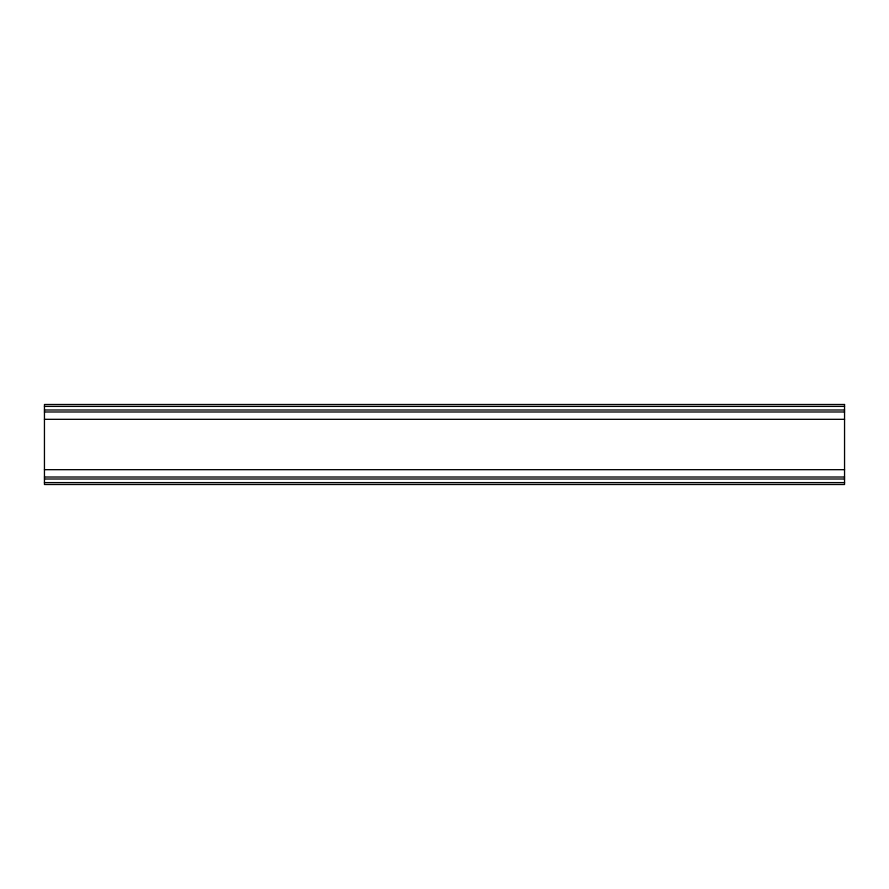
<?xml version="1.0" encoding="UTF-8"?>
<svg xmlns="http://www.w3.org/2000/svg" width="889" height="889" viewBox="0 0 889 889"><rect width="100%" height="100%" fill="white"/><g stroke="black" fill="none" stroke-linecap="round" stroke-linejoin="round"><path stroke-width="1.33" d="M44.45 406.395L844.55 406.395M44.45 409.996L844.55 409.996M44.45 411.985L844.55 411.985M44.45 419.319L844.55 419.319M44.45 469.681L844.55 469.681M44.45 477.015L844.55 477.015M44.45 479.004L844.55 479.004M44.45 482.605L844.55 482.605M844.55 404.495L44.45 404.495L44.45 484.505L844.55 484.505L844.55 404.495"/></g></svg>
